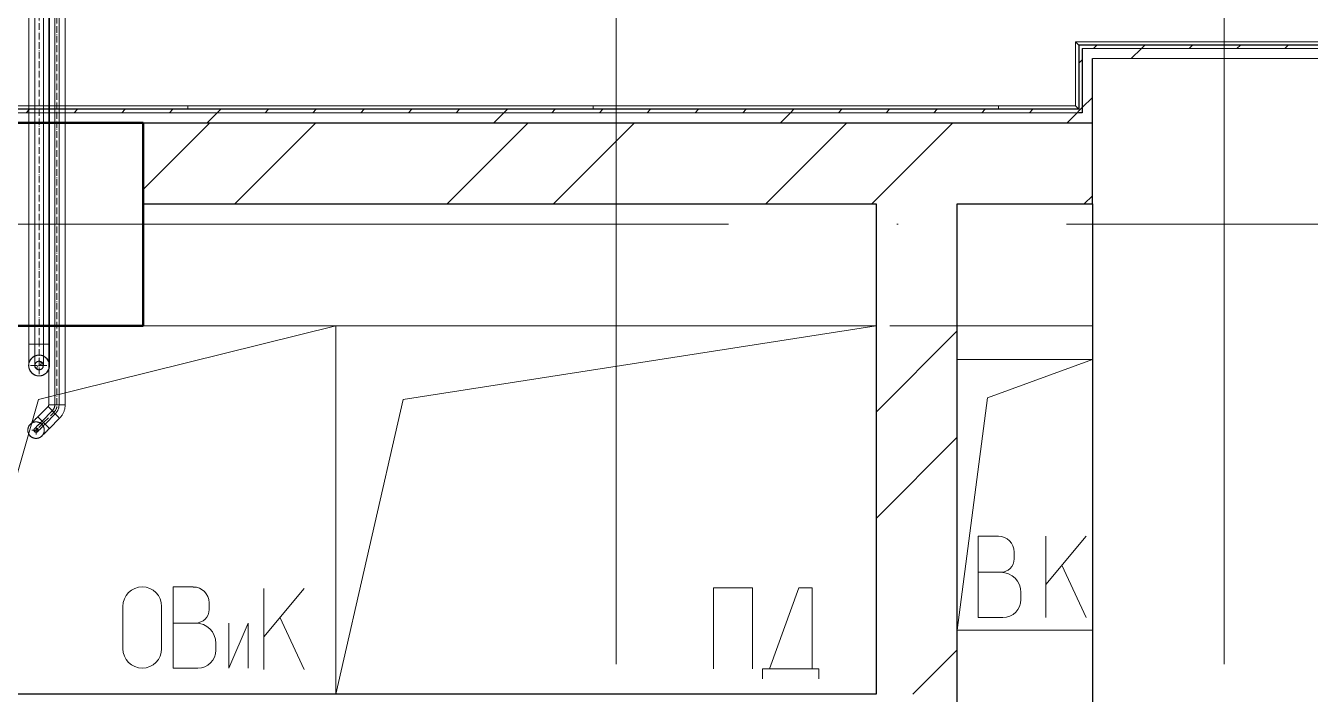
# Model space of a CAD drawing. Header units: millimetres. Extents: x -88595 to 880822, y -1054509 to -148035.
# Drawn here: x 195289 to 197191, y -277397 to -276408 of the extents above; entities that cross this region are included whole.
import ezdxf

# ---------------------------------------------------------------- set-up
doc = ezdxf.new("R2010")
doc.units = ezdxf.units.MM
for name, pattern in [('$0$ADSK_Осевая', [14, 10, -2, 0, -2]), ('$1$ADSK_Осевая', [14, 10, -2, 0, -2]), ('ADSK_Линия сетки', [25, 20, -2.5, 0, -2.5]), ('ADSK_Сверху', [4.5, 3, -1.5])]:
    doc.linetypes.add(name, pattern=pattern)
for name, color, linetype, lineweight in [('Изоляция', 7, 'Continuous', 18), ('Линии', 7, 'Continuous', 9), ('Несущие колонны', 7, 'Continuous', 18), ('Оборудование', 7, 'Continuous', 18), ('Ограждение', 7, 'Continuous', 9), ('Оси', 7, 'Continuous', 9), ('Перекрытие', 7, 'Continuous', 18), ('Стены внутренние', 7, 'Continuous', 18), ('Стены наружные', 7, 'Continuous', 18), ('Стены штриховка', 7, 'Continuous', 9), ('Трубопровод', 7, 'Continuous', 18), ('Трубопроводы', 7, 'Continuous', 18)]:
    doc.layers.add(name, color=color, linetype=linetype, lineweight=lineweight)
pattern_1 = [(0, (215928.7, 665702.34), (0, 600), []), (90, (215928.7, 665702.34), (-600, 4e-14), [])]

# ---------------------------------------------------------------- blocks, each defined once
blk = doc.blocks.new('$0$ADSK_МедьПайка_Отвод-гнутая труба - Отвод _гнутая труба_-94627-В_Координация_1 этаж ОВ3')
at = {"layer": 'Трубопроводы', "color": 190, "true_color": 0x8000ff}
for p, q in [((-16488.7, 18357.4), (-16488.7, 18354.2)), ((-16488.7, 18354.2), (-16488.7, 18351.1))]:
    blk.add_line(p, q, dxfattribs=at)
at = {"layer": 'Трубопроводы', "color": 190, "true_color": 0x8000ff, "flags": 128}
for points in [[(-16488.7, 18357.4), (-16488.1, 18357.4), (-16487.5, 18357.4), (-16486.8, 18357.4), (-16486.2, 18357.4), (-16485.6, 18357.4), (-16485, 18357.4), (-16484.3, 18357.4), (-16483.7, 18357.4), (-16483.1, 18357.4), (-16482.5, 18357.4), (-16482, 18357.4), (-16481.4, 18357.4), (-16480.8, 18357.4), (-16480.3, 18357.4), (-16479.8, 18357.4), (-16479.2, 18357.4), (-16478.7, 18357.4), (-16478.3, 18357.4), (-16477.8, 18357.4), (-16477.3, 18357.4), (-16476.9, 18357.4), (-16476.5, 18357.4), (-16476.1, 18357.4), (-16475.7, 18357.4), (-16475.4, 18357.4), (-16475, 18357.4), (-16474.7, 18357.4), (-16474.4, 18357.4), (-16474.2, 18357.4), (-16473.9, 18357.4), (-16473.7, 18357.4), (-16473.5, 18357.4), (-16473.3, 18357.4), (-16473.2, 18357.4), (-16473.1, 18357.4), (-16473, 18357.4), (-16472.9, 18357.4), (-16472.9, 18357.4), (-16472.9, 18357.4)], [(-16472.9, 18351.1), (-16472.9, 18351.1), (-16472.9, 18351.1), (-16473, 18351.1), (-16473.1, 18351.1), (-16473.2, 18351.1), (-16473.3, 18351.1), (-16473.5, 18351.1), (-16473.7, 18351.1), (-16473.9, 18351.1), (-16474.1, 18351.1), (-16474.4, 18351.1), (-16474.6, 18351.1), (-16474.9, 18351.1), (-16475.3, 18351.1), (-16475.6, 18351.1), (-16476, 18351.1), (-16476.4, 18351.1), (-16476.8, 18351.1), (-16477.2, 18351.1), (-16477.7, 18351.1), (-16478.1, 18351.1), (-16478.6, 18351.1), (-16479.1, 18351.1), (-16479.6, 18351.1), (-16480.1, 18351.1), (-16480.7, 18351.1), (-16481.2, 18351.1), (-16481.8, 18351.1), (-16482.4, 18351.1), (-16483, 18351.1), (-16483.6, 18351.1), (-16484.2, 18351.1), (-16484.8, 18351.1), (-16485.4, 18351.1), (-16486, 18351.1), (-16486.7, 18351.1), (-16487.3, 18351.1), (-16487.9, 18351.1), (-16488.6, 18351.1), (-16488.7, 18351.1)], [(-16476, 18354.2), (-16476, 18354.4), (-16476, 18354.5), (-16476, 18354.6), (-16476, 18354.7), (-16476, 18354.9), (-16475.9, 18355), (-16475.9, 18355.1), (-16475.9, 18355.2), (-16475.8, 18355.4), (-16475.8, 18355.5), (-16475.7, 18355.6), (-16475.7, 18355.7), (-16475.6, 18355.8), (-16475.5, 18355.9), (-16475.5, 18356), (-16475.4, 18356.1), (-16475.3, 18356.2), (-16475.2, 18356.3), (-16475.2, 18356.4), (-16475.1, 18356.5), (-16475, 18356.6), (-16474.9, 18356.7), (-16474.8, 18356.8), (-16474.7, 18356.8), (-16474.6, 18356.9), (-16474.5, 18357), (-16474.3, 18357), (-16474.2, 18357.1), (-16474.1, 18357.1), (-16474, 18357.2), (-16473.9, 18357.2), (-16473.8, 18357.3), (-16473.6, 18357.3), (-16473.5, 18357.3), (-16473.4, 18357.4), (-16473.3, 18357.4), (-16473.1, 18357.4), (-16473, 18357.4), (-16472.9, 18357.4), (-16472.9, 18357.4)], [(-16472.9, 18351.1), (-16473, 18351.1), (-16473.1, 18351.1), (-16473.2, 18351.1), (-16473.4, 18351.1), (-16473.5, 18351.1), (-16473.6, 18351.1), (-16473.7, 18351.2), (-16473.8, 18351.2), (-16474, 18351.3), (-16474.1, 18351.3), (-16474.2, 18351.4), (-16474.3, 18351.4), (-16474.4, 18351.5), (-16474.5, 18351.5), (-16474.6, 18351.6), (-16474.7, 18351.7), (-16474.8, 18351.8), (-16474.9, 18351.8), (-16475, 18351.9), (-16475.1, 18352), (-16475.2, 18352.1), (-16475.3, 18352.2), (-16475.4, 18352.3), (-16475.5, 18352.4), (-16475.5, 18352.5), (-16475.6, 18352.6), (-16475.7, 18352.7), (-16475.7, 18352.8), (-16475.8, 18353), (-16475.8, 18353.1), (-16475.9, 18353.2), (-16475.9, 18353.3), (-16475.9, 18353.4), (-16476, 18353.6), (-16476, 18353.7), (-16476, 18353.8), (-16476, 18353.9), (-16476, 18354.1), (-16476, 18354.2), (-16476, 18354.2)], [(-16472.9, 18357.4), (-16472.7, 18357.4), (-16472.6, 18357.4), (-16472.5, 18357.4), (-16472.3, 18357.4), (-16472.2, 18357.3), (-16472.1, 18357.3), (-16472, 18357.3), (-16471.9, 18357.2), (-16471.7, 18357.2), (-16471.6, 18357.2), (-16471.5, 18357.1), (-16471.4, 18357), (-16471.3, 18357), (-16471.2, 18356.9), (-16471.1, 18356.9), (-16471, 18356.8), (-16470.9, 18356.7), (-16470.8, 18356.6), (-16470.7, 18356.5), (-16470.6, 18356.4), (-16470.5, 18356.4), (-16470.4, 18356.3), (-16470.3, 18356.2), (-16470.2, 18356.1), (-16470.2, 18355.9), (-16470.1, 18355.8), (-16470.1, 18355.7), (-16470, 18355.6), (-16469.9, 18355.5), (-16469.9, 18355.4), (-16469.8, 18355.3), (-16469.8, 18355.1), (-16469.8, 18355), (-16469.7, 18354.9), (-16469.7, 18354.8), (-16469.7, 18354.6), (-16469.7, 18354.5), (-16469.7, 18354.4), (-16469.7, 18354.3), (-16469.7, 18354.2)], [(-16469.7, 18354.2), (-16469.7, 18354.1), (-16469.7, 18354), (-16469.7, 18353.9), (-16469.7, 18353.7), (-16469.7, 18353.6), (-16469.8, 18353.5), (-16469.8, 18353.4), (-16469.8, 18353.2), (-16469.9, 18353.1), (-16469.9, 18353), (-16470, 18352.9), (-16470, 18352.8), (-16470.1, 18352.7), (-16470.2, 18352.5), (-16470.2, 18352.4), (-16470.3, 18352.3), (-16470.4, 18352.2), (-16470.5, 18352.1), (-16470.5, 18352), (-16470.6, 18352), (-16470.7, 18351.9), (-16470.8, 18351.8), (-16470.9, 18351.7), (-16471, 18351.6), (-16471.1, 18351.6), (-16471.2, 18351.5), (-16471.4, 18351.4), (-16471.5, 18351.4), (-16471.6, 18351.3), (-16471.7, 18351.3), (-16471.8, 18351.2), (-16471.9, 18351.2), (-16472.1, 18351.2), (-16472.2, 18351.1), (-16472.3, 18351.1), (-16472.4, 18351.1), (-16472.6, 18351.1), (-16472.7, 18351.1), (-16472.8, 18351.1), (-16472.9, 18351.1)]]:
    blk.add_lwpolyline(points, dxfattribs=at)
at = {"layer": 'Трубопроводы', "color": 190, "true_color": 0x8000ff}
for radius, start, end in [(3.18, 0, 180), (3.17, 180, 0)]:
    blk.add_arc((-16472.9, 18354.2), radius, start, end, dxfattribs=at)
blk = doc.blocks.new('$0$ADSK_МедьПайка_Отвод-гнутая труба - Отвод _гнутая труба_-V48-В_Координация_1 этаж ОВ3')
at = {"layer": 'Трубопроводы', "color": 134, "true_color": 0x00a6a6}
for p, q in [((16659.2, -14218.2), (16652.9, -14218.2)), ((16665.6, -14218.2), (16659.2, -14218.2))]:
    blk.add_line(p, q, dxfattribs=at)
at = {"layer": 'Трубопроводы', "color": 134, "true_color": 0x00a6a6, "flags": 128}
for points in [[(16652.9, -14250), (16652.9, -14250), (16652.9, -14249.9), (16652.9, -14249.8), (16652.9, -14249.6), (16652.9, -14249.3), (16652.9, -14249.1), (16652.9, -14248.7), (16652.9, -14248.4), (16652.9, -14247.9), (16652.9, -14247.5), (16652.9, -14247), (16652.9, -14246.4), (16652.9, -14245.8), (16652.9, -14245.1), (16652.9, -14244.4), (16652.9, -14243.7), (16652.9, -14242.9), (16652.9, -14242.1), (16652.9, -14241.2), (16652.9, -14240.4), (16652.9, -14239.4), (16652.9, -14238.5), (16652.9, -14237.5), (16652.9, -14236.4), (16652.9, -14235.4), (16652.9, -14234.3), (16652.9, -14233.2), (16652.9, -14232.1), (16652.9, -14230.9), (16652.9, -14229.7), (16652.9, -14228.5), (16652.9, -14227.3), (16652.9, -14226.1), (16652.9, -14224.9), (16652.9, -14223.6), (16652.9, -14222.4), (16652.9, -14221.1), (16652.9, -14219.8), (16652.9, -14218.6), (16652.9, -14218.2)], [(16665.6, -14218.2), (16665.6, -14219.5), (16665.6, -14220.8), (16665.6, -14222), (16665.6, -14223.3), (16665.6, -14224.5), (16665.6, -14225.8), (16665.6, -14227), (16665.6, -14228.2), (16665.6, -14229.4), (16665.6, -14230.6), (16665.6, -14231.8), (16665.6, -14232.9), (16665.6, -14234), (16665.6, -14235.1), (16665.6, -14236.2), (16665.6, -14237.2), (16665.6, -14238.2), (16665.6, -14239.2), (16665.6, -14240.1), (16665.6, -14241), (16665.6, -14241.9), (16665.6, -14242.7), (16665.6, -14243.5), (16665.6, -14244.2), (16665.6, -14244.9), (16665.6, -14245.6), (16665.6, -14246.2), (16665.6, -14246.8), (16665.6, -14247.3), (16665.6, -14247.8), (16665.6, -14248.3), (16665.6, -14248.6), (16665.6, -14249), (16665.6, -14249.3), (16665.6, -14249.5), (16665.6, -14249.7), (16665.6, -14249.8), (16665.6, -14249.9), (16665.6, -14250)], [(16652.9, -14250), (16652.9, -14249.7), (16652.9, -14249.5), (16652.9, -14249.2), (16652.9, -14249), (16653, -14248.7), (16653, -14248.5), (16653.1, -14248.2), (16653.2, -14248), (16653.3, -14247.7), (16653.4, -14247.5), (16653.5, -14247.3), (16653.6, -14247), (16653.7, -14246.8), (16653.8, -14246.6), (16654, -14246.4), (16654.1, -14246.2), (16654.3, -14246), (16654.4, -14245.8), (16654.6, -14245.6), (16654.8, -14245.4), (16655, -14245.3), (16655.2, -14245.1), (16655.4, -14244.9), (16655.6, -14244.8), (16655.8, -14244.6), (16656, -14244.5), (16656.2, -14244.4), (16656.4, -14244.3), (16656.7, -14244.2), (16656.9, -14244.1), (16657.1, -14244), (16657.4, -14243.9), (16657.6, -14243.8), (16657.9, -14243.8), (16658.1, -14243.7), (16658.4, -14243.7), (16658.6, -14243.7), (16658.9, -14243.6), (16659.1, -14243.6), (16659.2, -14243.6)], [(16659.2, -14256.3), (16659, -14256.3), (16658.7, -14256.3), (16658.4, -14256.3), (16658.2, -14256.2), (16657.9, -14256.2), (16657.7, -14256.1), (16657.4, -14256.1), (16657.2, -14256), (16657, -14255.9), (16656.7, -14255.8), (16656.5, -14255.7), (16656.3, -14255.6), (16656, -14255.5), (16655.8, -14255.4), (16655.6, -14255.2), (16655.4, -14255.1), (16655.2, -14254.9), (16655, -14254.8), (16654.8, -14254.6), (16654.6, -14254.4), (16654.5, -14254.2), (16654.3, -14254), (16654.2, -14253.8), (16654, -14253.6), (16653.9, -14253.4), (16653.7, -14253.2), (16653.6, -14253), (16653.5, -14252.7), (16653.4, -14252.5), (16653.3, -14252.3), (16653.2, -14252), (16653.1, -14251.8), (16653.1, -14251.6), (16653, -14251.3), (16652.9, -14251.1), (16652.9, -14250.8), (16652.9, -14250.6), (16652.9, -14250.3), (16652.9, -14250), (16652.9, -14250)], [(16659.2, -14243.6), (16659.5, -14243.6), (16659.7, -14243.7), (16660, -14243.7), (16660.2, -14243.7), (16660.5, -14243.8), (16660.7, -14243.8), (16661, -14243.9), (16661.2, -14244), (16661.4, -14244), (16661.7, -14244.1), (16661.9, -14244.2), (16662.1, -14244.3), (16662.4, -14244.5), (16662.6, -14244.6), (16662.8, -14244.7), (16663, -14244.9), (16663.2, -14245), (16663.4, -14245.2), (16663.6, -14245.4), (16663.8, -14245.6), (16663.9, -14245.7), (16664.1, -14245.9), (16664.3, -14246.1), (16664.4, -14246.3), (16664.5, -14246.5), (16664.7, -14246.8), (16664.8, -14247), (16664.9, -14247.2), (16665, -14247.4), (16665.1, -14247.7), (16665.2, -14247.9), (16665.3, -14248.2), (16665.4, -14248.4), (16665.4, -14248.7), (16665.5, -14248.9), (16665.5, -14249.2), (16665.5, -14249.4), (16665.5, -14249.7), (16665.6, -14249.9), (16665.6, -14250)], [(16665.6, -14250), (16665.5, -14250.2), (16665.5, -14250.5), (16665.5, -14250.7), (16665.5, -14251), (16665.4, -14251.2), (16665.4, -14251.5), (16665.3, -14251.7), (16665.2, -14252), (16665.1, -14252.2), (16665.1, -14252.5), (16664.9, -14252.7), (16664.8, -14252.9), (16664.7, -14253.1), (16664.6, -14253.4), (16664.4, -14253.6), (16664.3, -14253.8), (16664.1, -14254), (16664, -14254.2), (16663.8, -14254.4), (16663.6, -14254.5), (16663.4, -14254.7), (16663.2, -14254.9), (16663.1, -14255), (16662.8, -14255.2), (16662.6, -14255.3), (16662.4, -14255.5), (16662.2, -14255.6), (16662, -14255.7), (16661.7, -14255.8), (16661.5, -14255.9), (16661.3, -14256), (16661, -14256.1), (16660.8, -14256.1), (16660.5, -14256.2), (16660.3, -14256.2), (16660, -14256.3), (16659.8, -14256.3), (16659.5, -14256.3), (16659.3, -14256.3), (16659.2, -14256.3)]]:
    blk.add_lwpolyline(points, dxfattribs=at)
at = {"layer": 'Трубопроводы', "color": 134, "true_color": 0x00a6a6}
for start, end in [(90, 270), (270, 90)]:
    blk.add_arc((16659.2, -14250), 6.35, start, end, dxfattribs=at)
blk = doc.blocks.new('$0$ADSK_МедьПайка_Отвод-гнутая труба - Отвод _гнутая труба_-3197931-В_Координация_1 этаж ОВ3')
at = {"layer": 'Трубопроводы', "color": 190, "true_color": 0x8000ff}
for p, q in [((-6.6, 3.2), (-6.6, -3.2)), ((-6.6, 3.2), (-6.6, -3.2)), ((6.9, 2.4), (2.4, 6.9)), ((6.9, 2.4), (2.4, 6.9))]:
    blk.add_line(p, q, dxfattribs=at)
at = {"layer": 'Трубопроводы', "color": 190, "true_color": 0x8000ff, "flags": 128}
for points in [[(2.4, 6.9), (2, 6.5), (1.7, 6.2), (1.3, 5.9), (0.9, 5.6), (0.4, 5.3), (0, 5), (-0.4, 4.8), (-0.9, 4.5), (-1.3, 4.3), (-1.8, 4.1), (-2.3, 3.9), (-2.8, 3.8), (-3.2, 3.6), (-3.7, 3.5), (-4.2, 3.4), (-4.7, 3.3), (-5.2, 3.2), (-5.7, 3.2), (-6.3, 3.2), (-6.6, 3.2)], [(-6.6, -3.2), (-5.8, -3.2), (-5.1, -3.1), (-4.3, -3), (-3.5, -2.9), (-2.8, -2.8), (-2, -2.6), (-1.3, -2.4), (-0.6, -2.2), (0.1, -2), (0.8, -1.7), (1.5, -1.4), (2.2, -1), (2.9, -0.7), (3.5, -0.3), (4.2, 0.2), (4.8, 0.6), (5.4, 1.1), (6, 1.6), (6.5, 2.1), (6.9, 2.4)]]:
    blk.add_lwpolyline(points, dxfattribs=at)
blk = doc.blocks.new('1 этаж')
at = {"layer": 'Ограждение'}
h = blk.add_hatch(dxfattribs=at)
h.set_pattern_fill('FP_25', color=256, style=0, pattern_type=2)
h.set_pattern_definition(pattern_1)
h.paths.add_polyline_path([(232977.7, 651877.6), (235007.7, 651877.6), (235007.7, 651882.6), (232972.7, 651882.6)])
h = blk.add_hatch(dxfattribs=at)
h.set_pattern_fill('FP_25', color=256, style=0, pattern_type=2)
h.set_pattern_definition(pattern_1)
h.paths.add_polyline_path([(232977.7, 651782.6), (232972.7, 651787.6), (231027.7, 651787.6), (231027.7, 651782.6), (232976, 651782.6)])
at = {"lineweight": 18}
for p, q in [((231437.7, 651353.4), (231877.7, 651462.6)), ((231592.7, 651462.6), (231877.7, 651462.6)), ((231877.7, 651462.6), (231877.7, 650917.6)), ((231877.7, 650917.6), (231877.7, 651462.6)), ((231877.7, 651462.6), (232677.7, 651462.6)), ((231977.7, 651353.4), (232677.7, 651462.6)), ((232797.7, 651412.6), (232997.7, 651412.6)), ((232997.7, 651412.6), (232842.2, 651356)), ((231312.7, 650917.6), (231437.7, 651353.4)), ((231877.7, 650917.6), (231977.7, 651353.4)), ((232842.2, 651356), (232797.7, 651012.6)), ((232858.6, 651151.2), (232828.6, 651151.2)), ((232828.6, 651151.2), (232828.6, 651031.2)), ((232988.6, 651151.2), (232928.6, 651079.7)), ((232928.6, 651031.2), (232928.6, 651151.2)), ((232882, 651117.9), (232882, 651127.9)), ((232988.6, 651031.2), (232952.7, 651108.3)), ((232862, 651097.9), (232828.6, 651097.9)), ((231666.8, 651076.3), (231636.8, 651076.3)), ((231636.8, 651076.3), (231636.8, 650956.3)), ((231831, 651074.2), (231771, 651002.7)), ((231771, 650954.2), (231771, 651074.2)), ((232494.4, 651075.2), (232437, 651075.2)), ((232437, 650955.2), (232437, 651075.2)), ((232494.4, 650955.2), (232494.4, 651075.2)), ((232563.3, 651075.2), (232519.6, 650955.2)), ((232582.9, 651075.2), (232563.3, 651075.2)), ((232582.9, 650955.2), (232582.9, 651075.2)), ((232892, 651057.9), (232892, 651067.9)), ((231562.6, 650985), (231562.6, 651047.6)), ((231620, 650985), (231620, 651047.6)), ((231690.2, 651042.9), (231690.2, 651052.9)), ((231831, 650954.2), (231795, 651031.4)), ((232828.6, 651031.2), (232865.3, 651031.2)), ((231670.2, 651022.9), (231636.8, 651022.9)), ((231719.3, 650956.3), (231748, 651022.9)), ((231719.3, 650956.3), (231719.3, 651022.9)), ((231748, 650956.3), (231748, 651022.9)), ((232997.7, 651012.6), (232797.7, 651012.6)), ((231700.2, 650982.9), (231700.2, 650992.9)), ((231636.8, 650956.3), (231673.5, 650956.3)), ((232509.6, 650955.2), (232509.6, 650940.2)), ((232519.6, 650955.2), (232509.6, 650955.2)), ((232519.6, 650955.2), (232582.9, 650955.2)), ((232582.9, 650955.2), (232592.9, 650955.2)), ((232592.9, 650955.2), (232592.9, 650940.2))]:
    blk.add_line(p, q, dxfattribs=at)
for centre, radius, start, end in [((232858.6, 651127.9), 23.3, 0, 90), ((232862, 651117.9), 20, 270, 0), ((232862, 651067.9), 30, 0, 90), ((231591.3, 651047.6), 28.7, 0, 180), ((231666.8, 651052.9), 23.3, 0, 90), ((232865.3, 651057.9), 26.7, 270, 0), ((231670.2, 651042.9), 20, 270, 0), ((231670.2, 650992.9), 30, 0, 90), ((231591.3, 650985), 28.7, 180, 0), ((231673.5, 650982.9), 26.7, 270, 0)]:
    blk.add_arc(centre, radius, start, end, dxfattribs=at)
at = {"layer": 'Линии', "linetype": 'ADSK_Сверху', "ltscale": 100}
for p, q in [((232997.7, 651762.6), (199787.7, 651762.6)), ((232997.7, 651462.6), (199787.7, 651462.6))]:
    blk.add_line(p, q, dxfattribs=at)
at = {"layer": 'Несущие колонны', "lineweight": 40}
for p, q in [((231192.7, 651762.6), (231592.7, 651762.6)), ((231592.7, 651762.6), (231192.7, 651762.6)), ((231592.7, 651762.6), (231592.7, 651462.6)), ((231592.7, 651462.6), (231592.7, 651762.6)), ((231592.7, 651462.6), (231192.7, 651462.6)), ((231192.7, 651462.6), (231592.7, 651462.6))]:
    blk.add_line(p, q, dxfattribs=at)
at = {"layer": 'Ограждение'}
for p, q in [((235007.7, 651882.6), (232972.7, 651882.6)), ((232972.7, 651882.6), (232977.7, 651877.6)), ((232972.7, 651882.6), (232972.7, 651787.6)), ((232972.7, 651787.6), (231027.7, 651787.6)), ((232972.7, 651787.6), (232977.7, 651782.6))]:
    blk.add_line(p, q, dxfattribs=at)
at = {"layer": 'Оси', "linetype": 'ADSK_Линия сетки', "ltscale": 100}
for p, q in [((232292.7, 662962.6), (232292.7, 633106.5)), ((233192.7, 662962.6), (233192.7, 633106.5)), ((252460, 651612.6), (175520.4, 651612.6))]:
    blk.add_line(p, q, dxfattribs=at)
at = {"layer": 'Перекрытие', "color": 49, "ltscale": 100, "true_color": 0x464646}
for p, q in [((232797.7, 651412.6), (232997.7, 651412.6)), ((232997.7, 651012.6), (232797.7, 651012.6))]:
    blk.add_line(p, q, dxfattribs=at)
at = {"layer": 'Стены внутренние'}
blk.add_line((235007.7, 651857.6), (232997.7, 651857.6), dxfattribs=at)
at = {"layer": 'Стены внутренние', "lineweight": 30}
blk.add_line((232997.7, 651642.6), (232997.7, 648562.6), dxfattribs=at)
at = {"layer": 'Стены наружные', "lineweight": 30}
for p, q in [((235022.7, 651877.6), (232977.7, 651877.6)), ((232977.7, 651877.6), (232977.7, 651782.6)), ((232982.7, 651872.6), (232982.7, 651777.6)), ((232997.7, 651642.6), (232997.7, 651857.6)), ((232977.7, 651782.6), (231012.7, 651782.6)), ((232982.7, 651777.6), (232977.7, 651777.6)), ((231192.7, 651762.6), (232997.7, 651762.6)), ((231592.7, 651762.6), (231592.7, 651642.6)), ((231592.7, 651642.6), (232677.7, 651642.6)), ((232677.7, 651642.6), (232677.7, 650917.6)), ((232797.7, 651642.6), (232997.7, 651642.6)), ((232797.7, 648662.6), (232797.7, 651642.6)), ((232677.7, 650917.6), (231162.7, 650917.6))]:
    blk.add_line(p, q, dxfattribs=at)
at = {"layer": 'Стены наружные', "linetype": 'Continuous', "lineweight": 9}
for p, q in [((232999.5, 651872.6), (233004.5, 651877.6)), ((233055.2, 651857.6), (233070.2, 651872.6)), ((233070.2, 651872.6), (233075.2, 651877.6)), ((233140.9, 651872.6), (233145.9, 651877.6)), ((233211.7, 651872.6), (233216.7, 651877.6)), ((233282.4, 651872.6), (233287.4, 651877.6)), ((232977.7, 651850.8), (232982.7, 651855.8)), ((232982.7, 651785.1), (232997.7, 651800.1)), ((231419.6, 651777.6), (231424.6, 651782.6)), ((231490.3, 651777.6), (231495.3, 651782.6)), ((231561, 651777.6), (231566, 651782.6)), ((231631.7, 651777.6), (231636.7, 651782.6)), ((231687.4, 651762.6), (231702.4, 651777.6)), ((231702.4, 651777.6), (231707.4, 651782.6)), ((231773.2, 651777.6), (231778.2, 651782.6)), ((231843.9, 651777.6), (231848.9, 651782.6)), ((231914.6, 651777.6), (231919.6, 651782.6)), ((231985.3, 651777.6), (231990.3, 651782.6)), ((232056, 651777.6), (232061, 651782.6)), ((232111.7, 651762.6), (232126.7, 651777.6)), ((232126.7, 651777.6), (232131.7, 651782.6)), ((232197.4, 651777.6), (232202.4, 651782.6)), ((232268.1, 651777.6), (232273.1, 651782.6)), ((232338.8, 651777.6), (232343.8, 651782.6)), ((232409.5, 651777.6), (232414.5, 651782.6)), ((232480.3, 651777.6), (232485.3, 651782.6)), ((232536, 651762.6), (232551, 651777.6)), ((232551, 651777.6), (232556, 651782.6)), ((232621.7, 651777.6), (232626.7, 651782.6)), ((232692.4, 651777.6), (232697.4, 651782.6)), ((232763.1, 651777.6), (232768.1, 651782.6)), ((232833.8, 651777.6), (232838.8, 651782.6)), ((232904.5, 651777.6), (232909.5, 651782.6)), ((232960.2, 651762.6), (232975.2, 651777.6)), ((232975.2, 651777.6), (232977.7, 651780.1)), ((232977.7, 651780.1), (232982.7, 651785.1)), ((231592.7, 651664.2), (231691.2, 651762.6)), ((231728.3, 651642.6), (231848.3, 651762.6)), ((232042.6, 651642.6), (232162.6, 651762.6)), ((232199.8, 651642.6), (232319.8, 651762.6)), ((232514.1, 651642.6), (232634.1, 651762.6)), ((232671.2, 651642.6), (232791.2, 651762.6)), ((232985.5, 651642.6), (232997.7, 651654.8)), ((232677.7, 651334.8), (232797.7, 651454.8)), ((232677.7, 651177.6), (232797.7, 651297.6)), ((232732, 650917.6), (232797.7, 650983.3))]:
    blk.add_line(p, q, dxfattribs=at)
at = {"layer": 'Стены штриховка'}
for p, q in [((235022.7, 651872.6), (232982.7, 651872.6)), ((232977.7, 651777.6), (231012.7, 651777.6))]:
    blk.add_line(p, q, dxfattribs=at)

msp = doc.modelspace()

# ---------------------------------------------------------------- linework, layer by layer
at = {"layer": 'Изоляция', "color": 134, "true_color": 0x00a6a6}
for p, q in [((195293.7, -275854.6), (195293.7, -276879)), ((195324.4, -276879), (195324.4, -275854.6)), ((195293.7, -276879), (195324.4, -276879))]:
    msp.add_line(p, q, dxfattribs=at)
at = {"layer": 'Изоляция', "color": 190, "true_color": 0x8000ff}
for p, q in [((195323.4, -275900.2), (195323.4, -276968.9)), ((195347.7, -276968.9), (195347.7, -275900.2)), ((195322.3, -276971.5), (195307.2, -276986.5)), ((195322.3, -276971.5), (195339.5, -276988.7)), ((195347.7, -276968.9), (195323.4, -276968.9)), ((195307.2, -276986.5), (195324.4, -277003.7)), ((195324.4, -277003.7), (195339.5, -276988.7))]:
    msp.add_line(p, q, dxfattribs=at)
at = {"layer": 'Изоляция', "color": 134, "true_color": 0x00a6a6, "flags": 128}
for points in [[(195293.7, -276910.8), (195293.7, -276910.8), (195293.7, -276910.7), (195293.7, -276910.6), (195293.7, -276910.4), (195293.7, -276910.2), (195293.7, -276909.9), (195293.7, -276909.6), (195293.7, -276909.2), (195293.7, -276908.8), (195293.7, -276908.3), (195293.7, -276907.8), (195293.7, -276907.2), (195293.7, -276906.6), (195293.7, -276905.9), (195293.7, -276905.2), (195293.7, -276904.5), (195293.7, -276903.7), (195293.7, -276902.9), (195293.7, -276902.1), (195293.7, -276901.2), (195293.7, -276900.2), (195293.7, -276899.3), (195293.7, -276898.3), (195293.7, -276897.2), (195293.7, -276896.2), (195293.7, -276895.1), (195293.7, -276894), (195293.7, -276892.9), (195293.7, -276891.7), (195293.7, -276890.5), (195293.7, -276889.3), (195293.7, -276888.1), (195293.7, -276886.9), (195293.7, -276885.7), (195293.7, -276884.4), (195293.7, -276883.2), (195293.7, -276881.9), (195293.7, -276880.6), (195293.7, -276879.4), (195293.7, -276879)], [(195324.4, -276879), (195324.4, -276880.3), (195324.4, -276881.6), (195324.4, -276882.8), (195324.4, -276884.1), (195324.4, -276885.3), (195324.4, -276886.6), (195324.4, -276887.8), (195324.4, -276889), (195324.4, -276890.2), (195324.4, -276891.4), (195324.4, -276892.6), (195324.4, -276893.7), (195324.4, -276894.8), (195324.4, -276895.9), (195324.4, -276897), (195324.4, -276898), (195324.4, -276899), (195324.4, -276900), (195324.4, -276900.9), (195324.4, -276901.8), (195324.4, -276902.7), (195324.4, -276903.5), (195324.4, -276904.3), (195324.4, -276905), (195324.4, -276905.8), (195324.4, -276906.4), (195324.4, -276907), (195324.4, -276907.6), (195324.4, -276908.1), (195324.4, -276908.6), (195324.4, -276909.1), (195324.4, -276909.5), (195324.4, -276909.8), (195324.4, -276910.1), (195324.4, -276910.3), (195324.4, -276910.5), (195324.4, -276910.7), (195324.4, -276910.7), (195324.4, -276910.8)], [(195293.7, -276910.8), (195293.7, -276910.2), (195293.7, -276909.6), (195293.8, -276908.9), (195293.9, -276908.3), (195294, -276907.7), (195294.1, -276907.1), (195294.3, -276906.5), (195294.5, -276906), (195294.7, -276905.4), (195294.9, -276904.8), (195295.2, -276904.2), (195295.4, -276903.7), (195295.7, -276903.2), (195296, -276902.6), (195296.4, -276902.1), (195296.7, -276901.6), (195297.1, -276901.1), (195297.5, -276900.7), (195297.9, -276900.2), (195298.3, -276899.8), (195298.8, -276899.4), (195299.3, -276899), (195299.7, -276898.6), (195300.2, -276898.2), (195300.7, -276897.9), (195301.3, -276897.5), (195301.8, -276897.2), (195302.4, -276897), (195302.9, -276896.7), (195303.5, -276896.5), (195304.1, -276896.3), (195304.6, -276896.1), (195305.2, -276895.9), (195305.8, -276895.8), (195306.4, -276895.7), (195307, -276895.6), (195307.6, -276895.5), (195308.3, -276895.5), (195308.9, -276895.4), (195309, -276895.4)], [(195309, -276895.4), (195309.7, -276895.4), (195310.3, -276895.5), (195310.9, -276895.5), (195311.5, -276895.6), (195312.1, -276895.7), (195312.7, -276895.9), (195313.3, -276896), (195313.9, -276896.2), (195314.4, -276896.4), (195315, -276896.6), (195315.6, -276896.9), (195316.1, -276897.2), (195316.7, -276897.5), (195317.2, -276897.8), (195317.7, -276898.1), (195318.2, -276898.5), (195318.7, -276898.9), (195319.2, -276899.2), (195319.6, -276899.7), (195320.1, -276900.1), (195320.5, -276900.5), (195320.9, -276901), (195321.3, -276901.5), (195321.6, -276902), (195322, -276902.5), (195322.3, -276903), (195322.6, -276903.6), (195322.9, -276904.1), (195323.1, -276904.7), (195323.3, -276905.2), (195323.6, -276905.8), (195323.7, -276906.4), (195323.9, -276907), (195324, -276907.6), (195324.2, -276908.2), (195324.3, -276908.8), (195324.3, -276909.4), (195324.4, -276910), (195324.4, -276910.6), (195324.4, -276910.8)], [(195309, -276926.1), (195308.4, -276926.1), (195307.8, -276926.1), (195307.2, -276926), (195306.6, -276925.9), (195306, -276925.8), (195305.4, -276925.7), (195304.8, -276925.5), (195304.2, -276925.4), (195303.6, -276925.2), (195303.1, -276924.9), (195302.5, -276924.7), (195302, -276924.4), (195301.4, -276924.1), (195300.9, -276923.8), (195300.4, -276923.5), (195299.9, -276923.1), (195299.4, -276922.7), (195298.9, -276922.3), (195298.5, -276921.9), (195298, -276921.5), (195297.6, -276921), (195297.2, -276920.6), (195296.8, -276920.1), (195296.5, -276919.6), (195296.1, -276919.1), (195295.8, -276918.6), (195295.5, -276918), (195295.2, -276917.5), (195295, -276916.9), (195294.7, -276916.3), (195294.5, -276915.8), (195294.3, -276915.2), (195294.2, -276914.6), (195294, -276914), (195293.9, -276913.4), (195293.8, -276912.8), (195293.8, -276912.2), (195293.7, -276911.6), (195293.7, -276911), (195293.7, -276910.8)], [(195324.4, -276910.8), (195324.4, -276911.4), (195324.3, -276912), (195324.3, -276912.6), (195324.2, -276913.2), (195324.1, -276913.8), (195323.9, -276914.4), (195323.8, -276915), (195323.6, -276915.6), (195323.4, -276916.2), (195323.2, -276916.8), (195322.9, -276917.3), (195322.7, -276917.9), (195322.4, -276918.4), (195322, -276918.9), (195321.7, -276919.5), (195321.4, -276920), (195321, -276920.4), (195320.6, -276920.9), (195320.2, -276921.4), (195319.7, -276921.8), (195319.3, -276922.2), (195318.8, -276922.6), (195318.3, -276923), (195317.8, -276923.4), (195317.3, -276923.7), (195316.8, -276924), (195316.3, -276924.3), (195315.7, -276924.6), (195315.2, -276924.9), (195314.6, -276925.1), (195314, -276925.3), (195313.4, -276925.5), (195312.8, -276925.7), (195312.3, -276925.8), (195311.6, -276925.9), (195311, -276926), (195310.4, -276926.1), (195309.8, -276926.1), (195309.2, -276926.1), (195309, -276926.1)]]:
    msp.add_lwpolyline(points, dxfattribs=at)
at = {"layer": 'Изоляция', "color": 190, "true_color": 0x8000ff, "flags": 128}
for points in [[(195323.4, -276968.9), (195323.4, -276969), (195323.3, -276969.2), (195323.3, -276969.3), (195323.3, -276969.4), (195323.3, -276969.6), (195323.2, -276969.7), (195323.2, -276969.9), (195323.2, -276970), (195323.1, -276970.2), (195323.1, -276970.3), (195323, -276970.4), (195322.9, -276970.6), (195322.9, -276970.7), (195322.8, -276970.8), (195322.7, -276970.9), (195322.6, -276971.1), (195322.5, -276971.2), (195322.4, -276971.3), (195322.3, -276971.4), (195322.3, -276971.5)], [(195339.5, -276988.7), (195340.3, -276987.9), (195341, -276987), (195341.7, -276986.2), (195342.4, -276985.3), (195343, -276984.4), (195343.6, -276983.4), (195344.2, -276982.4), (195344.7, -276981.4), (195345.2, -276980.4), (195345.6, -276979.4), (195346, -276978.4), (195346.4, -276977.3), (195346.7, -276976.2), (195347, -276975.1), (195347.2, -276974), (195347.4, -276972.9), (195347.5, -276971.8), (195347.6, -276970.7), (195347.7, -276969.6), (195347.7, -276968.9)], [(195296, -276997.7), (195296, -276997.7), (195296, -276997.7), (195296.1, -276997.7), (195296.1, -276997.6), (195296.2, -276997.5), (195296.3, -276997.4), (195296.4, -276997.3), (195296.6, -276997.2), (195296.7, -276997), (195296.9, -276996.9), (195297.1, -276996.7), (195297.3, -276996.5), (195297.5, -276996.3), (195297.7, -276996), (195298, -276995.8), (195298.2, -276995.5), (195298.5, -276995.2), (195298.8, -276995), (195299.1, -276994.7), (195299.4, -276994.3), (195299.7, -276994), (195300.1, -276993.7), (195300.4, -276993.3), (195300.8, -276993), (195301.2, -276992.6), (195301.5, -276992.2), (195301.9, -276991.8), (195302.3, -276991.4), (195302.7, -276991), (195303.2, -276990.6), (195303.6, -276990.2), (195304, -276989.7), (195304.4, -276989.3), (195304.9, -276988.9), (195305.3, -276988.4), (195305.8, -276988), (195306.2, -276987.5), (195306.7, -276987.1), (195307.1, -276986.6), (195307.2, -276986.5)], [(195296, -276997.7), (195296.3, -276997.4), (195296.7, -276997.1), (195297.1, -276996.8), (195297.5, -276996.5), (195297.9, -276996.2), (195298.3, -276995.9), (195298.7, -276995.7), (195299.1, -276995.5), (195299.6, -276995.3), (195300, -276995.1), (195300.5, -276994.9), (195300.9, -276994.7), (195301.4, -276994.6), (195301.9, -276994.5), (195302.4, -276994.4), (195302.8, -276994.3), (195303.3, -276994.2), (195303.8, -276994.2), (195304.3, -276994.2), (195304.8, -276994.2), (195305.3, -276994.2), (195305.8, -276994.2), (195306.2, -276994.3), (195306.7, -276994.4), (195307.2, -276994.5), (195307.7, -276994.6), (195308.1, -276994.7), (195308.6, -276994.9), (195309.1, -276995), (195309.5, -276995.2), (195310, -276995.4), (195310.4, -276995.6), (195310.8, -276995.9), (195311.2, -276996.1), (195311.6, -276996.4), (195312, -276996.7), (195312.4, -276997), (195312.8, -276997.3), (195313.1, -276997.7), (195313.2, -276997.7)], [(195296, -277015), (195295.7, -277014.6), (195295.3, -277014.2), (195295, -277013.9), (195294.7, -277013.5), (195294.5, -277013.1), (195294.2, -277012.7), (195294, -277012.3), (195293.7, -277011.8), (195293.5, -277011.4), (195293.3, -277010.9), (195293.2, -277010.5), (195293, -277010), (195292.9, -277009.5), (195292.7, -277009.1), (195292.6, -277008.6), (195292.6, -277008.1), (195292.5, -277007.6), (195292.5, -277007.2), (195292.4, -277006.7), (195292.4, -277006.2), (195292.5, -277005.7), (195292.5, -277005.2), (195292.5, -277004.7), (195292.6, -277004.2), (195292.7, -277003.8), (195292.8, -277003.3), (195293, -277002.8), (195293.1, -277002.4), (195293.3, -277001.9), (195293.5, -277001.5), (195293.7, -277001), (195293.9, -277000.6), (195294.1, -277000.2), (195294.4, -276999.7), (195294.7, -276999.3), (195294.9, -276998.9), (195295.3, -276998.6), (195295.6, -276998.2), (195295.9, -276997.8), (195296, -276997.7)], [(195313.2, -276997.7), (195313.6, -276998.1), (195313.9, -276998.5), (195314.2, -276998.8), (195314.5, -276999.2), (195314.8, -276999.6), (195315, -277000), (195315.3, -277000.5), (195315.5, -277000.9), (195315.7, -277001.3), (195315.9, -277001.8), (195316.1, -277002.2), (195316.2, -277002.7), (195316.4, -277003.2), (195316.5, -277003.6), (195316.6, -277004.1), (195316.7, -277004.6), (195316.7, -277005.1), (195316.8, -277005.6), (195316.8, -277006), (195316.8, -277006.5), (195316.8, -277007), (195316.7, -277007.5), (195316.7, -277008), (195316.6, -277008.5), (195316.5, -277008.9), (195316.4, -277009.4), (195316.3, -277009.9), (195316.1, -277010.4), (195315.9, -277010.8), (195315.8, -277011.3), (195315.5, -277011.7), (195315.3, -277012.1), (195315.1, -277012.6), (195314.8, -277013), (195314.6, -277013.4), (195314.3, -277013.8), (195314, -277014.1), (195313.6, -277014.5), (195313.3, -277014.9), (195313.2, -277015)], [(195324.4, -277003.7), (195324, -277004.2), (195323.5, -277004.6), (195323.1, -277005.1), (195322.7, -277005.5), (195322.2, -277006), (195321.8, -277006.4), (195321.3, -277006.8), (195320.9, -277007.3), (195320.5, -277007.7), (195320.1, -277008.1), (195319.7, -277008.5), (195319.3, -277008.9), (195318.9, -277009.3), (195318.5, -277009.7), (195318.1, -277010.1), (195317.7, -277010.4), (195317.4, -277010.8), (195317, -277011.1), (195316.7, -277011.5), (195316.4, -277011.8), (195316.1, -277012.1), (195315.8, -277012.4), (195315.5, -277012.7), (195315.2, -277012.9), (195315, -277013.2), (195314.8, -277013.4), (195314.5, -277013.6), (195314.3, -277013.8), (195314.1, -277014), (195314, -277014.2), (195313.8, -277014.4), (195313.7, -277014.5), (195313.6, -277014.6), (195313.5, -277014.7), (195313.4, -277014.8), (195313.3, -277014.9), (195313.3, -277014.9), (195313.2, -277015), (195313.2, -277015)], [(195313.2, -277015), (195312.9, -277015.3), (195312.5, -277015.6), (195312.1, -277015.9), (195311.7, -277016.2), (195311.3, -277016.5), (195310.9, -277016.8), (195310.5, -277017), (195310.1, -277017.2), (195309.6, -277017.4), (195309.2, -277017.6), (195308.7, -277017.8), (195308.3, -277018), (195307.8, -277018.1), (195307.3, -277018.2), (195306.9, -277018.3), (195306.4, -277018.4), (195305.9, -277018.5), (195305.4, -277018.5), (195304.9, -277018.5), (195304.4, -277018.5), (195303.9, -277018.5), (195303.5, -277018.5), (195303, -277018.4), (195302.5, -277018.3), (195302, -277018.3), (195301.5, -277018.1), (195301.1, -277018), (195300.6, -277017.9), (195300.2, -277017.7), (195299.7, -277017.5), (195299.3, -277017.3), (195298.8, -277017.1), (195298.4, -277016.8), (195298, -277016.6), (195297.6, -277016.3), (195297.2, -277016), (195296.8, -277015.7), (195296.4, -277015.4), (195296.1, -277015.1), (195296, -277015)]]:
    msp.add_lwpolyline(points, dxfattribs=at)
at = {"layer": 'Изоляция', "color": 134, "true_color": 0x00a6a6}
for radius, start, end in [(15.4, 90, 180), (15.4, 135, 225), (15.4, 135, 225), (15.3, 45, 135), (15.4, 45, 135), (15.3, 0, 90), (15.3, 315, 45), (15.3, 315, 45), (15.4, 180, 270), (15.3, 270, 0), (15.3, 225, 315), (15.4, 225, 315)]:
    msp.add_arc((195309, -276910.8), radius, start, end, dxfattribs=at)
at = {"layer": 'Изоляция', "color": 190, "true_color": 0x8000ff}
for start, end in [(45, 135), (45, 135), (45, 135), (135, 225), (135, 225), (135, 225), (315, 45), (315, 45), (315, 45), (225, 315), (225, 315), (225, 315)]:
    msp.add_arc((195304.6, -277006.4), 12.2, start, end, dxfattribs=at)
at = {"layer": 'Трубопровод', "color": 134, "true_color": 0x00a6a6}
for p, q in [((195302.7, -275854.6), (195302.7, -276879)), ((195315.4, -276879), (195315.4, -275854.6))]:
    msp.add_line(p, q, dxfattribs=at)
at = {"layer": 'Трубопровод', "color": 134, "linetype": '$0$ADSK_Осевая', "true_color": 0x00a6a6}
for p, q in [((195309, -275854.6), (195309, -276879)), ((195309, -275854.6), (195309, -276879)), ((195309, -276923.5), (195309, -276898.1)), ((195296.3, -276910.8), (195321.7, -276910.8))]:
    msp.add_line(p, q, dxfattribs=at)
at = {"layer": 'Трубопровод', "color": 190, "true_color": 0x8000ff}
for p, q in [((195332.4, -275900.2), (195332.4, -276968.9)), ((195338.7, -276968.9), (195338.7, -275900.2)), ((195328.6, -276977.8), (195313.6, -276992.9)), ((195318.1, -276997.4), (195333.1, -276982.3))]:
    msp.add_line(p, q, dxfattribs=at)
at = {"layer": 'Трубопровод', "color": 190, "linetype": '$0$ADSK_Осевая', "true_color": 0x8000ff}
for p, q in [((195335.5, -276968.9), (195335.5, -275900.2)), ((195335.5, -276968.9), (195335.5, -275900.2)), ((195315.8, -276995.1), (195330.9, -276980.1)), ((195315.8, -276995.1), (195330.9, -276980.1)), ((195298.3, -277006.4), (195311, -277006.4)), ((195304.6, -277012.7), (195304.6, -277000))]:
    msp.add_line(p, q, dxfattribs=at)
at = {"layer": 'Трубопровод', "color": 134, "true_color": 0x00a6a6}
for centre, radius, start, end in [((195309, -276910.8), 6.35, 0, 180), ((195309, -276910.8), 6.35, 180, 0), ((195309, -276914), 3.17, 90, 270), ((195309, -276907.6), 3.17, 270, 90)]:
    msp.add_arc(centre, radius, start, end, dxfattribs=at)
at = {"layer": 'Трубопровод', "color": 190, "true_color": 0x8000ff}
for centre, radius, start, end in [((195304.6, -277006.4), 3.17, 0, 180), ((195304.6, -277006.4), 3.17, 180, 0), ((195304.6, -277007.9), 1.59, 90, 270), ((195304.6, -277004.8), 1.59, 270, 90)]:
    msp.add_arc(centre, radius, start, end, dxfattribs=at)
at = {"layer": 'Трубопроводы', "color": 134, "linetype": '$0$ADSK_Осевая', "true_color": 0x00a6a6}
msp.add_line((195309, -276910.8), (195309, -276879), dxfattribs=at)
at = {"layer": 'Трубопроводы', "color": 190, "linetype": '$0$ADSK_Осевая', "true_color": 0x8000ff}
msp.add_line((195315.8, -276995.1), (195304.6, -277006.4), dxfattribs=at)
at = {"layer": 'Трубопроводы', "color": 190, "linetype": '$1$ADSK_Осевая', "true_color": 0x8000ff}
msp.add_arc((195319.7, -276968.9), 15.9, 315, 0, dxfattribs=at)

# ---------------------------------------------------------------- block references
at = {"layer": 'Оборудование', "color": 5, "true_color": 0x0000ff}
msp.add_blockref('1 этаж', (-36129.5, -928314.5), dxfattribs=at)
at = {"layer": 'Трубопроводы', "color": 134, "true_color": 0x00a6a6}
msp.add_blockref('$0$ADSK_МедьПайка_Отвод-гнутая труба - Отвод _гнутая труба_-V48-В_Координация_1 этаж ОВ3', (178649.8, -262660.8), dxfattribs=at)
at = {"layer": 'Трубопроводы', "color": 190, "true_color": 0x8000ff}
for name, p, rotation in [('$0$ADSK_МедьПайка_Отвод-гнутая труба - Отвод _гнутая труба_-3197931-В_Координация_1 этаж ОВ3', (195335.5, -276975.4), 45.00000000000257), ('$0$ADSK_МедьПайка_Отвод-гнутая труба - Отвод _гнутая труба_-94627-В_Координация_1 этаж ОВ3', (170678.1, -275676), 224.999999999999)]:
    msp.add_blockref(name, p, dxfattribs=dict(at, rotation=rotation))

doc.saveas('drawing.dxf')
